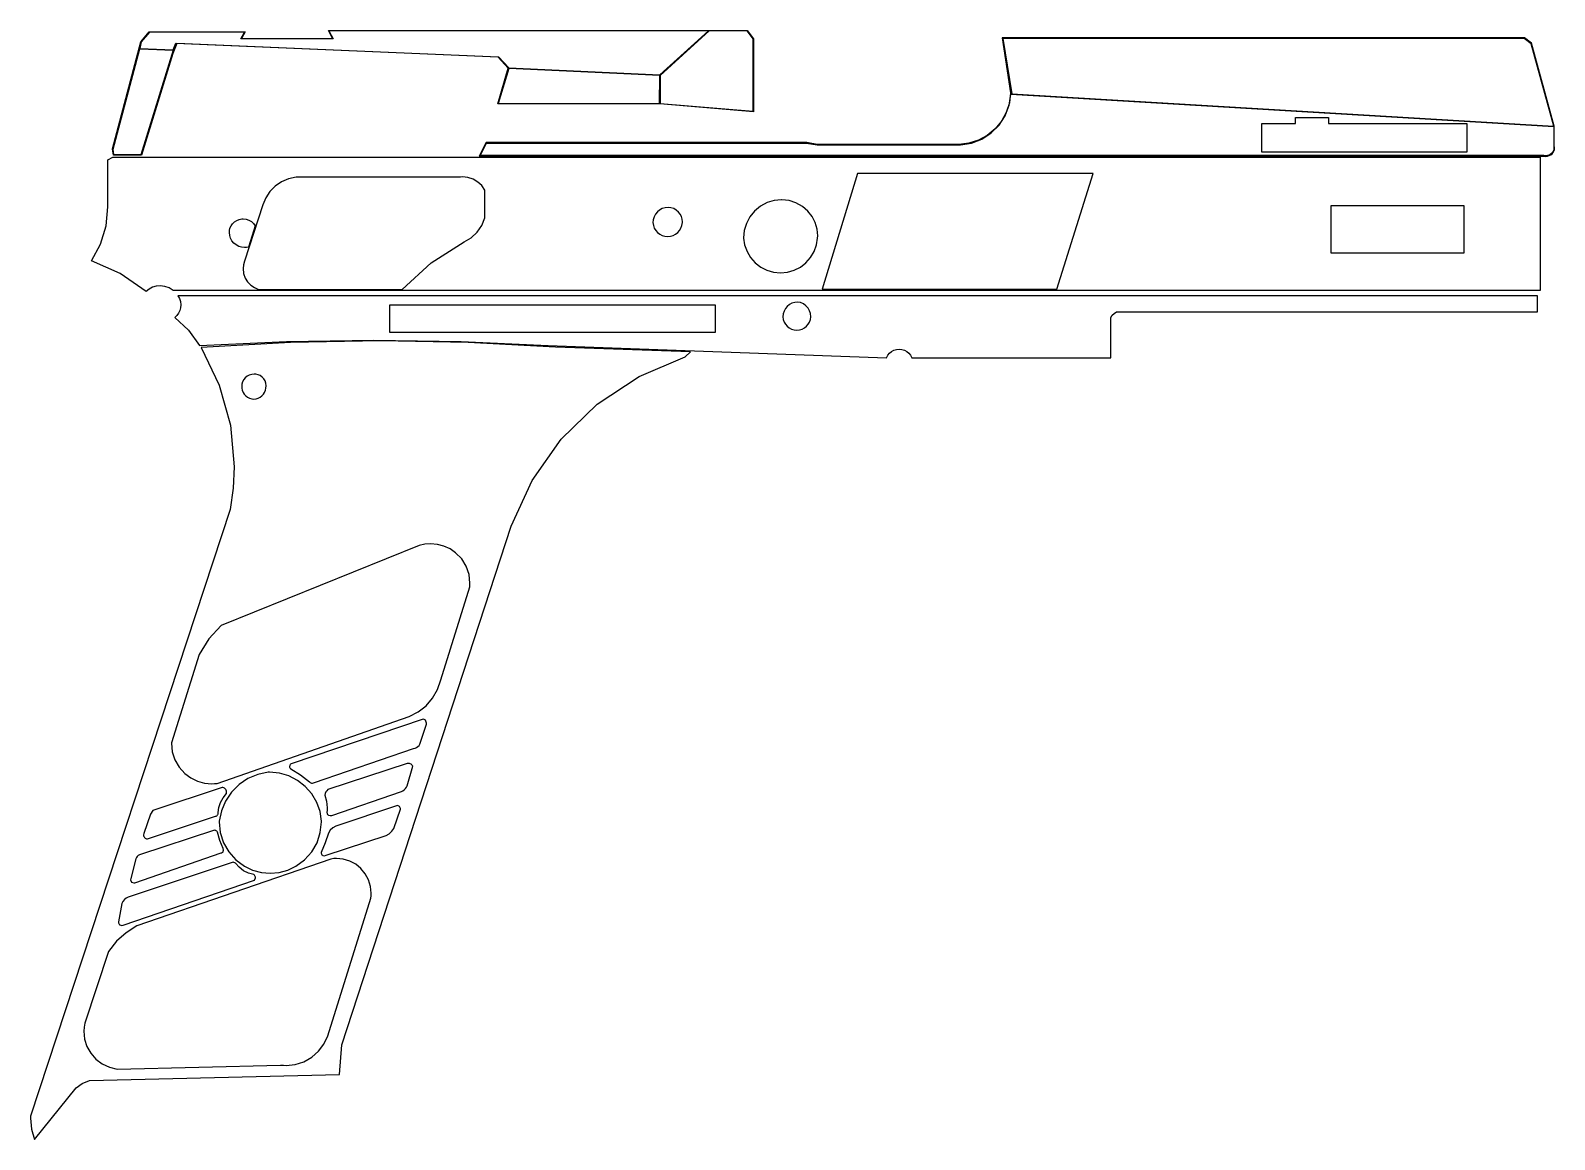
# Model space of a CAD drawing. Header units: millimetres. Extents: x 0 to 14.8, y 0 to 10.8.
import ezdxf

# ---------------------------------------------------------------- set-up
doc = ezdxf.new("R2010")
doc.units = ezdxf.units.MM

msp = doc.modelspace()

# ---------------------------------------------------------------- linework, layer by layer
for points in [[(1.153, 10.745), (2.084, 10.745), (2.047, 10.683), (2.931, 10.683), (2.892, 10.759), (6.954, 10.759), (7.014, 10.679), (7.014, 9.971), (6.107, 10.047), (4.534, 10.047), (4.636, 10.395), (4.539, 10.499), (1.419, 10.633), (1.382, 10.536), (1.077, 9.55), (0.805, 9.55), (0.797, 9.61), (1.072, 10.648)], [(1.155, 10.742), (1.074, 10.648), (1.06, 10.584), (1.385, 10.571), (1.41, 10.638), (4.541, 10.504), (4.641, 10.396), (6.107, 10.328), (6.577, 10.755), (2.896, 10.755), (2.936, 10.68), (2.04, 10.68), (2.078, 10.742), (1.16, 10.742)], [(4.354, 9.541), (14.681, 9.541), (14.703, 9.538), (14.719, 9.54), (14.735, 9.545), (14.749, 9.553), (14.762, 9.563), (14.772, 9.576), (14.78, 9.59), (14.785, 9.606), (14.786, 9.622), (14.783, 9.644), (14.783, 9.83), (14.562, 10.635), (14.496, 10.687), (9.428, 10.687), (9.508, 10.155), (9.497, 10.058), (9.467, 9.965), (9.42, 9.88), (9.358, 9.804), (9.283, 9.742), (9.197, 9.696), (9.105, 9.666), (9.008, 9.654), (7.631, 9.654), (7.531, 9.672), (4.42, 9.672)], [(6.11, 10.323), (6.11, 10.05), (7.011, 9.976), (7.011, 10.68), (6.952, 10.757), (6.586, 10.757)], [(9.433, 10.682), (9.52, 10.146), (14.78, 9.832), (14.559, 10.63), (14.493, 10.682), (9.433, 10.682)], [(1.065, 10.582), (1.384, 10.567), (1.072, 9.554), (0.808, 9.554), (0.803, 9.608), (1.062, 10.582)], [(4.641, 10.391), (4.539, 10.05), (6.104, 10.05), (6.105, 10.322)], [(4.363, 9.546), (4.423, 9.667), (7.53, 9.667), (7.631, 9.65), (9.022, 9.65), (9.129, 9.667), (9.23, 9.706), (9.322, 9.765), (9.398, 9.842), (9.457, 9.933), (9.496, 10.035), (9.513, 10.142), (14.778, 9.829), (14.778, 9.642), (14.781, 9.622), (14.779, 9.607), (14.775, 9.592), (14.767, 9.578), (14.757, 9.566), (14.745, 9.556), (14.732, 9.549), (14.717, 9.545), (14.702, 9.543), (14.681, 9.546)], [(11.987, 9.858), (12.272, 9.858), (12.272, 9.914), (12.592, 9.914), (12.592, 9.858), (13.905, 9.858), (13.935, 9.858), (13.935, 9.579), (11.947, 9.579), (11.947, 9.858)], [(0.799, 9.531), (14.648, 9.531), (14.648, 8.237), (1.384, 8.237), (1.346, 8.262), (1.303, 8.277), (1.258, 8.282), (1.221, 8.278), (1.185, 8.268), (1.151, 8.25), (1.121, 8.227), (0.871, 8.402), (0.591, 8.525), (0.68, 8.687), (0.734, 8.863), (0.752, 9.047), (0.751, 9.084), (0.749, 9.12), (0.749, 9.505)], [(2.211, 8.248), (3.605, 8.248), (3.887, 8.504), (4.209, 8.708), (4.277, 8.749), (4.334, 8.803), (4.379, 8.869), (4.409, 8.942), (4.409, 9.211), (4.378, 9.254), (4.339, 9.289), (4.294, 9.316), (4.243, 9.332), (4.191, 9.338), (4.172, 9.337), (2.577, 9.337), (2.504, 9.321), (2.436, 9.292), (2.375, 9.25), (2.323, 9.198), (2.283, 9.136), (2.254, 9.068), (2.076, 8.523), (2.066, 8.487), (2.063, 8.45), (2.068, 8.402), (2.084, 8.357), (2.107, 8.32), (2.137, 8.289), (2.172, 8.265)], [(10.309, 9.373), (8.025, 9.373), (7.68, 8.25), (9.958, 8.25)], [(6.186, 9.042), (6.186, 9.042), (6.157, 9.039), (6.13, 9.031), (6.104, 9.017), (6.082, 8.999), (6.064, 8.977), (6.05, 8.951), (6.042, 8.924), (6.039, 8.895), (6.039, 8.895), (6.043, 8.868), (6.052, 8.843), (6.066, 8.82), (6.084, 8.799), (6.105, 8.783), (6.129, 8.771), (6.155, 8.763), (6.182, 8.761), (6.209, 8.763), (6.235, 8.771), (6.259, 8.783), (6.28, 8.799), (6.298, 8.82), (6.311, 8.843), (6.321, 8.868), (6.325, 8.895), (6.325, 8.903), (6.323, 8.929), (6.315, 8.954), (6.303, 8.978), (6.287, 8.998), (6.266, 9.017), (6.241, 9.031), (6.214, 9.039)], [(7.289, 9.117), (7.288, 9.117), (7.216, 9.11), (7.146, 9.089), (7.082, 9.054), (7.026, 9.008), (6.98, 8.952), (6.946, 8.888), (6.925, 8.819), (6.918, 8.747), (6.918, 8.746), (6.928, 8.679), (6.952, 8.615), (6.986, 8.557), (7.031, 8.506), (7.085, 8.464), (7.145, 8.434), (7.21, 8.415), (7.278, 8.408), (7.345, 8.415), (7.41, 8.434), (7.471, 8.464), (7.524, 8.506), (7.569, 8.557), (7.604, 8.615), (7.627, 8.679), (7.637, 8.746), (7.638, 8.766), (7.632, 8.832), (7.613, 8.895), (7.583, 8.954), (7.543, 9.006), (7.489, 9.053), (7.427, 9.088), (7.36, 9.109)], [(12.618, 9.063), (13.905, 9.063), (13.905, 8.598), (12.618, 8.598)], [(2.181, 8.865), (2.114, 8.658), (2.095, 8.655), (2.077, 8.653), (2.048, 8.656), (2.02, 8.665), (1.994, 8.679), (1.972, 8.697), (1.954, 8.719), (1.941, 8.745), (1.933, 8.772), (1.93, 8.8), (1.931, 8.82), (1.935, 8.84), (1.946, 8.863), (1.961, 8.884), (1.979, 8.902), (2.001, 8.916), (2.025, 8.926), (2.05, 8.931), (2.064, 8.932), (2.092, 8.929), (2.119, 8.92), (2.143, 8.907), (2.165, 8.888)], [(1.399, 7.975), (1.534, 7.853), (1.639, 7.704), (2.484, 7.743), (3.331, 7.756), (4.177, 7.743), (5.022, 7.704), (8.306, 7.584), (8.318, 7.608), (8.334, 7.629), (8.354, 7.646), (8.377, 7.658), (8.402, 7.666), (8.428, 7.669), (8.454, 7.666), (8.479, 7.658), (8.502, 7.646), (8.522, 7.629), (8.539, 7.608), (8.55, 7.584), (10.481, 7.584), (10.481, 7.975), (10.495, 7.997), (10.513, 8.015), (10.535, 8.029), (14.62, 8.029), (14.62, 8.186), (1.431, 8.186), (1.446, 8.159), (1.455, 8.129), (1.458, 8.098), (1.455, 8.07), (1.448, 8.043), (1.436, 8.017), (1.419, 7.994)], [(3.487, 8.098), (6.643, 8.098), (6.643, 7.83), (3.487, 7.83)], [(7.443, 8.125), (7.415, 8.122), (7.388, 8.114), (7.364, 8.1), (7.342, 8.082), (7.324, 8.061), (7.311, 8.036), (7.302, 8.009), (7.299, 7.981), (7.303, 7.956), (7.312, 7.931), (7.325, 7.909), (7.342, 7.89), (7.362, 7.874), (7.385, 7.862), (7.41, 7.855), (7.435, 7.852), (7.461, 7.855), (7.486, 7.862), (7.509, 7.874), (7.529, 7.89), (7.546, 7.909), (7.559, 7.931), (7.567, 7.956), (7.571, 7.981), (7.571, 7.983), (7.568, 8.013), (7.559, 8.041), (7.544, 8.067), (7.524, 8.089), (7.5, 8.107), (7.472, 8.119)], [(1.655, 7.684), (1.832, 7.32), (1.94, 6.93), (1.977, 6.526), (1.967, 6.318), (1.938, 6.111), (0, 0.228), (0, 0.206), (0.01, 0.101), (0.038, 0), (0.442, 0.502), (0.503, 0.543), (0.571, 0.571), (2.997, 0.631), (3.02, 0.92), (4.664, 5.951), (4.867, 6.394), (5.148, 6.793), (5.497, 7.133), (5.904, 7.403), (6.353, 7.594), (6.403, 7.641), (5.093, 7.687), (4.245, 7.732), (3.395, 7.748), (2.524, 7.732)], [(2.185, 7.424), (2.169, 7.426), (2.146, 7.423), (2.123, 7.416), (2.102, 7.405), (2.084, 7.39), (2.069, 7.372), (2.058, 7.352), (2.052, 7.329), (2.049, 7.306), (2.05, 7.29), (2.054, 7.269), (2.062, 7.248), (2.074, 7.23), (2.088, 7.214), (2.106, 7.201), (2.125, 7.191), (2.146, 7.185), (2.167, 7.183), (2.189, 7.185), (2.21, 7.191), (2.229, 7.201), (2.246, 7.214), (2.261, 7.23), (2.272, 7.248), (2.28, 7.269), (2.284, 7.29), (2.287, 7.313), (2.284, 7.337), (2.277, 7.359), (2.265, 7.379), (2.249, 7.397), (2.23, 7.411), (2.208, 7.42)], [(3.772, 5.764), (1.851, 4.986), (1.729, 4.857), (1.636, 4.706), (1.367, 3.85), (1.367, 3.845), (1.375, 3.762), (1.401, 3.683), (1.443, 3.612), (1.499, 3.551), (1.556, 3.509), (1.62, 3.477), (1.688, 3.458), (1.759, 3.452), (1.785, 3.453), (1.811, 3.455), (3.675, 4.104), (3.762, 4.148), (3.839, 4.208), (3.902, 4.282), (3.95, 4.367), (3.98, 4.459), (4.263, 5.361), (4.264, 5.379), (4.264, 5.398), (4.255, 5.482), (4.228, 5.561), (4.184, 5.633), (4.125, 5.693), (4.071, 5.73), (4.011, 5.758), (3.948, 5.774), (3.882, 5.78), (3.827, 5.776)], [(3.81, 4.079), (2.529, 3.644), (2.524, 3.64), (2.52, 3.636), (2.517, 3.631), (2.515, 3.626), (2.514, 3.62), (2.513, 3.618), (2.514, 3.613), (2.515, 3.607), (2.518, 3.603), (2.521, 3.598), (2.525, 3.595), (2.621, 3.539), (2.706, 3.47), (2.712, 3.464), (2.719, 3.46), (2.727, 3.458), (2.735, 3.457), (2.757, 3.464), (3.716, 3.792), (3.731, 3.796), (3.746, 3.803), (3.759, 3.812), (3.77, 3.824), (3.779, 3.837), (3.841, 4.028), (3.843, 4.04), (3.837, 4.06), (3.832, 4.067), (3.826, 4.072), (3.818, 4.076)], [(2.307, 3.563), (2.205, 3.542), (2.11, 3.501), (2.024, 3.443), (1.951, 3.369), (1.893, 3.283), (1.852, 3.188), (1.83, 3.087), (1.83, 3.081), (1.841, 2.978), (1.873, 2.879), (1.924, 2.79), (1.993, 2.713), (2.076, 2.652), (2.155, 2.614), (2.24, 2.592), (2.326, 2.584), (2.413, 2.592), (2.498, 2.614), (2.576, 2.652), (2.66, 2.713), (2.729, 2.79), (2.78, 2.879), (2.812, 2.978), (2.823, 3.081), (2.823, 3.087), (2.809, 3.181), (2.777, 3.271), (2.729, 3.354), (2.666, 3.425), (2.591, 3.484), (2.506, 3.528), (2.415, 3.555), (2.32, 3.564)], [(3.654, 3.647), (2.886, 3.395), (2.875, 3.384), (2.866, 3.372), (2.86, 3.357), (2.856, 3.342), (2.873, 3.281), (2.879, 3.218), (2.878, 3.195), (2.876, 3.172), (2.877, 3.166), (2.879, 3.16), (2.883, 3.154), (2.887, 3.15), (2.893, 3.146), (2.909, 3.142), (2.923, 3.145), (3.599, 3.376), (3.614, 3.382), (3.627, 3.392), (3.639, 3.404), (3.648, 3.417), (3.654, 3.432), (3.709, 3.622), (3.704, 3.63), (3.699, 3.636), (3.692, 3.642), (3.684, 3.646), (3.676, 3.648), (3.667, 3.649)], [(1.859, 3.416), (1.188, 3.191), (1.166, 3.158), (1.1, 2.969), (1.097, 2.955), (1.098, 2.948), (1.1, 2.941), (1.103, 2.935), (1.107, 2.93), (1.113, 2.924), (1.119, 2.92), (1.127, 2.918), (1.135, 2.917), (1.145, 2.919), (1.795, 3.136), (1.801, 3.138), (1.807, 3.14), (1.812, 3.144), (1.816, 3.149), (1.819, 3.154), (1.821, 3.16), (1.822, 3.167), (1.821, 3.171), (1.829, 3.222), (1.845, 3.271), (1.869, 3.316), (1.901, 3.356), (1.903, 3.37), (1.902, 3.379), (1.899, 3.389), (1.894, 3.397), (1.889, 3.403), (1.882, 3.409), (1.875, 3.413), (1.867, 3.415)], [(3.551, 3.237), (2.963, 3.04), (2.934, 3.023), (2.909, 3.001), (2.89, 2.973), (2.859, 2.877), (2.82, 2.784), (2.82, 2.783), (2.82, 2.778), (2.822, 2.772), (2.824, 2.767), (2.828, 2.763), (2.832, 2.759), (2.837, 2.756), (2.851, 2.752), (2.869, 2.758), (3.45, 2.951), (3.48, 2.967), (3.505, 2.99), (3.525, 3.018), (3.589, 3.204), (3.59, 3.21), (3.58, 3.232), (3.561, 3.239)], [(1.784, 3), (1.057, 2.761), (1.045, 2.754), (1.035, 2.746), (1.027, 2.735), (1.021, 2.724), (0.974, 2.532), (0.972, 2.52), (0.981, 2.498), (1.004, 2.489), (1.014, 2.49), (1.85, 2.78), (1.856, 2.782), (1.86, 2.784), (1.865, 2.787), (1.868, 2.791), (1.871, 2.796), (1.874, 2.808), (1.87, 2.822), (1.837, 2.9), (1.813, 2.982), (1.81, 2.987), (1.807, 2.992), (1.802, 2.995), (1.797, 2.998), (1.792, 2.999), (1.786, 3)], [(2.915, 2.721), (1.033, 2.073), (0.928, 2.006), (0.835, 1.923), (0.757, 1.825), (0.527, 1.13), (0.52, 1.09), (0.518, 1.05), (0.525, 0.975), (0.548, 0.903), (0.585, 0.838), (0.635, 0.78), (0.697, 0.734), (0.766, 0.702), (0.841, 0.684), (2.426, 0.722), (2.454, 0.72), (2.482, 0.719), (2.569, 0.728), (2.652, 0.754), (2.729, 0.798), (2.794, 0.856), (2.847, 0.926), (2.884, 1.006), (3.302, 2.34), (3.305, 2.365), (3.305, 2.39), (3.299, 2.456), (3.279, 2.519), (3.248, 2.578), (3.205, 2.629), (3.155, 2.67), (3.097, 2.701), (3.035, 2.719), (2.97, 2.726), (2.942, 2.725)], [(1.958, 2.689), (0.947, 2.35), (0.928, 2.34), (0.911, 2.327), (0.897, 2.31), (0.887, 2.291), (0.854, 2.112), (0.854, 2.107), (0.854, 2.101), (0.856, 2.095), (0.859, 2.09), (0.862, 2.086), (0.867, 2.082), (0.885, 2.076), (0.9, 2.08), (2.175, 2.516), (2.182, 2.539), (2.182, 2.546), (2.18, 2.553), (2.177, 2.559), (2.172, 2.565), (2.167, 2.57), (2.115, 2.584), (2.067, 2.608), (2.024, 2.641), (1.989, 2.682), (1.966, 2.69)]]:
    msp.add_lwpolyline(points, close=True)

doc.saveas('drawing.dxf')
